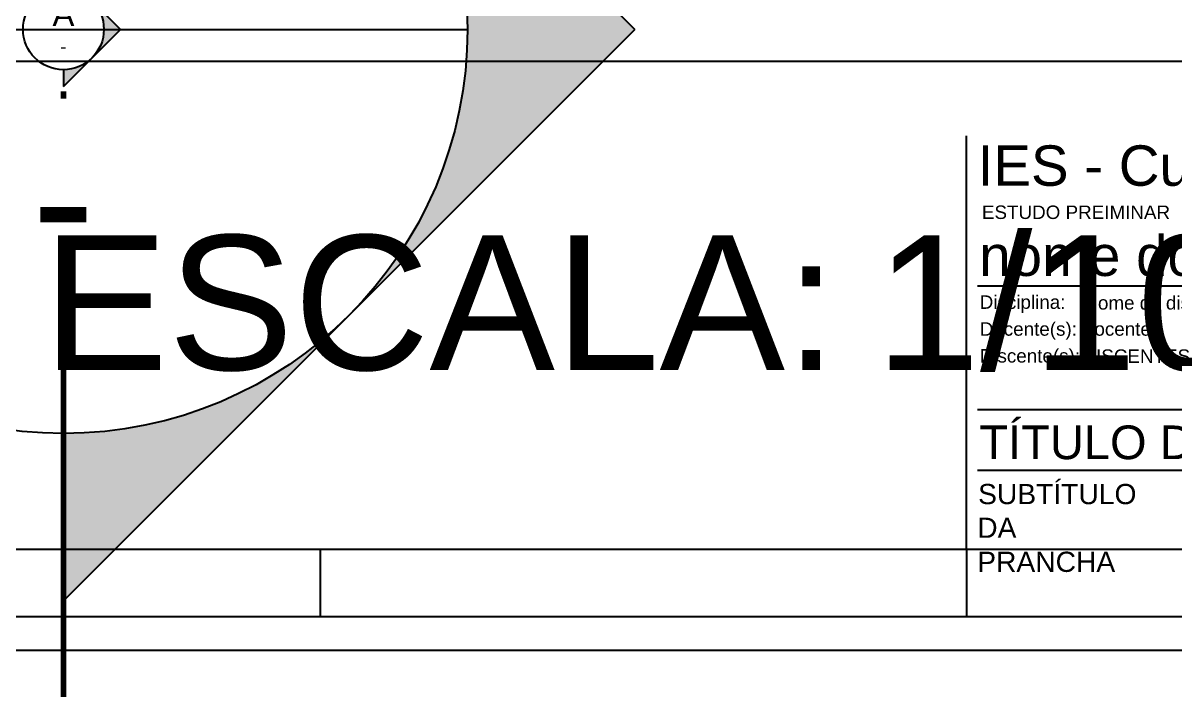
# Model space of a CAD drawing. Header units: metres. Extents: x 47619 to 48001, y 23263 to 23573.
# Drawn here: x 47669.53 to 47686.64, y 23341.46 to 23351.37 of the extents above; entities that cross this region are included whole.
import ezdxf
from ezdxf.enums import TextEntityAlignment as Align

# ---------------------------------------------------------------- set-up
doc = ezdxf.new("R2010")
doc.units = ezdxf.units.M
doc.header["$LTSCALE"] = 0.25
doc.linetypes.add('DIVIDEX2', pattern=[63.5, 25.4, -12.7, 0, -12.7, 0, -12.7])
for name, color, linetype in [('0 @ 0.1', 7, 'Continuous'), ('0 @ 1', 7, 'Continuous'), ('CARIMBO', 8, 'Continuous'), ('MRG_EXTERNA', 1, 'Continuous'), ('MRG_INTERNA', 2, 'Continuous'), ('SIMB_01', 1, 'Continuous'), ('SIMB_02', 2, 'Continuous'), ('SIMB_PREENCHIMENTO', 253, 'Continuous'), ('SIMB_TXT', 1, 'Continuous')]:
    doc.layers.add(name, color=color, linetype=linetype)
doc.layers.add('0_MRG_AUX', color=7, linetype='Continuous', true_color=0xecbcd1, plot=False)
doc.layers.add('ARQ_0', color=7, linetype='Continuous', true_color=0xff7400, plot=False)
doc.layers.add('ARQ_COTA_AZUL', color=5, linetype='Continuous', lineweight=20, true_color=0x0000ff)
doc.layers.add('SIMB_LCT', color=252, linetype='DIVIDEX2', lineweight=100)
doc.styles.add('Arial', font='arial.ttf')
doc.styles.add('SIMB', font='arial.ttf')

# ---------------------------------------------------------------- blocks, each defined once
blk = doc.blocks.new('FORMATO_A2')
at = {"layer": '0_MRG_AUX'}
blk.add_lwpolyline([(0.005, -0.005), (0.005, 0.425), (-0.599, 0.425), (-0.599, -0.005)], close=True, dxfattribs=at)
at = {"layer": 'MRG_EXTERNA'}
blk.add_lwpolyline([(0, 0), (0, 0.42), (-0.594, 0.42), (-0.594, 0)], close=True, dxfattribs=at)
at = {"layer": 'MRG_INTERNA'}
for p, q in [((-0.281, 0.01), (-0.281, 0)), ((-0.185, 0.01), (-0.185, 0)), ((-0.185, 0.01), (-0.185, 0))]:
    blk.add_line(p, q, dxfattribs=at)
blk.add_lwpolyline([(-0.569, 0.41), (-0.569, 0.01), (-0.01, 0.01), (-0.01, 0.41)], close=True, dxfattribs=at)
blk = doc.blocks.new('*U70')
at = {"layer": 'SIMB_LCT'}
blk.add_line((6, 0), (69.061, 0), dxfattribs=at)
at = {"layer": 'SIMB_TXT', "style": 'SIMB'}
for tag, height, p in [('000', 3.5, (-2.25, 0)), ('999', 2, (2.525, 0))]:
    blk.add_attdef(tag, text='', height=height, rotation=90, dxfattribs=at).set_placement(p, align=Align.MIDDLE_CENTER)
blk = doc.blocks.new('*U357')
at = {"layer": '0 @ 1', "rotation": 270}
blk.add_blockref('*U70', (0.7, 13.587), dxfattribs=at)
blk = doc.blocks.new('*U71')
at = {"layer": 'SIMB_PREENCHIMENTO', "transparency": 33554587}
h = blk.add_hatch(color=256, dxfattribs=at)
h.dxf.hatch_style = 1
h.paths.add_polyline_path([(0, 8.483), (-4.152, 4.332, -0.401827), (4.152, 4.332)])
h = blk.add_hatch(color=256, dxfattribs=at)
h.dxf.hatch_style = 1
h.paths.add_polyline_path([(-4.332, 4.152), (-8.483, 0), (-6, 0, -0.193399)])
h = blk.add_hatch(color=256, dxfattribs=at)
h.dxf.hatch_style = 1
h.paths.add_polyline_path([(4.332, 4.152, -0.193399), (6, 0), (8.483, 0)])
at = {"layer": 'SIMB_01'}
for p, q in [((-8.483, 0), (0, 8.483)), ((8.483, 0), (0, 8.483)), ((0, -6), (0, 6)), ((-6, 0), (-8.483, 0)), ((6, 0), (8.483, 0))]:
    blk.add_line(p, q, dxfattribs=at)
blk.add_circle((0, 0), 6, dxfattribs=at)
at = {"layer": 'SIMB_LCT'}
blk.add_line((-6, 0), (-54.483, 0), dxfattribs=at)
at = {"layer": 'SIMB_TXT', "style": 'SIMB'}
for tag, height, p in [('000', 3.5, (-2.25, 0)), ('999', 2, (2.525, 0))]:
    blk.add_attdef(tag, text='', height=height, rotation=90, dxfattribs=at).set_placement(p, align=Align.MIDDLE_CENTER)
blk = doc.blocks.new('*U358')
at = {"layer": '0 @ 0.1', "xscale": 0.1, "yscale": 0.1, "zscale": 0.1, "rotation": 270}
blk.add_blockref('*U71', (0.7, -4.289), dxfattribs=at).add_auto_attribs({'999': '-', '000': 'A'})
at = {"layer": '0 @ 1'}
ref = blk.add_blockref('*U71', (0.7, -4.289), dxfattribs=dict(at, rotation=270))
ref.add_attrib('999', '-', dxfattribs={"layer": 'SIMB_TXT', "height": 2, "style": 'SIMB'}).set_placement((0.7, -6.814), align=Align.MIDDLE_CENTER)
blk = doc.blocks.new('*U19')
at = {"layer": 'SIMB_02'}
blk.add_line((6, 0), (63.13, 0), dxfattribs=at)
at = {"layer": 'SIMB_TXT', "style": 'SIMB'}
blk.add_text('ESCALA:', height=2, dxfattribs=at).set_placement((8.936, -4.582))
blk.add_attdef('TITULO_DO_DESENHO', text='', height=4.5, dxfattribs=at).set_placement((10.022, 1), align=Align.BOTTOM_LEFT)
blk.add_attdef('NUM', text='', height=4.5, dxfattribs=at).set_placement((0, 0), align=Align.MIDDLE_CENTER)
blk.add_attdef('ESCALA', (21.304, -4.582), '', height=2, dxfattribs=at)
blk = doc.blocks.new('*U359')
at = {"layer": '0 @ 1'}
ref = blk.add_blockref('*U19', (-8.545, -4.763), dxfattribs=at)
ref.add_attrib('ESCALA', '1/100', (12.759, -9.345), dxfattribs={"layer": 'SIMB_TXT', "height": 2, "style": 'SIMB'})
blk = doc.blocks.new('PAV_TER')
for name in ['*U358', '*U357', '*U359']:
    blk.add_blockref(name, (0, 0))
blk = doc.blocks.new('carimbo')
at = {"layer": 'ARQ_0'}
blk.add_line((-0.175, 0), (-0.175, 0.06136), dxfattribs=at)
at = {"layer": 'CARIMBO'}
for p, q in [((-0.00329, 0.03902), (-0.17336, 0.03902)), ((-0.05193, 0.02065), (-0.17336, 0.02065)), ((-0.05193, 0.01165), (-0.17336, 0.01165))]:
    blk.add_line(p, q, dxfattribs=at)
at = {"layer": 'CARIMBO', "style": 'Arial'}
for s, p in [('Disciplina:', (-0.17305, 0.03566)), ('Docente(s):', (-0.17305, 0.03167)), ('Discente(s):', (-0.17305, 0.02768))]:
    blk.add_text(s, height=0.002, dxfattribs=at).set_placement(p)
at = {"layer": 'CARIMBO', "color": 7, "linetype": 'Continuous', "style": 'Arial', "flags": 8}
for tag, p in [('IES-CURSO', (-0.17336, 0.05393)), ('NOME', (-0.17312, 0.04055))]:
    blk.add_attdef(tag, p, '', height=0.006, dxfattribs=at)
at = {"layer": 'CARIMBO', "style": 'Arial', "flags": 8}
for tag, p in [('FASE', (-0.17271, 0.04901)), ('DISCIPLINA', (-0.15751, 0.03556)), ('DOCENTE', (-0.15757, 0.03167)), ('DISCENTE_001', (-0.15779, 0.02765)), ('DATAEMISSÃO', (-0.03335, 0.00815)), ('REVNUM', (-0.03563, 0.00379)), ('REVDATA', (-0.01488, 0.00365))]:
    blk.add_attdef(tag, p, '', height=0.002, dxfattribs=at)
blk.add_attdef('ANO_SEMESTRE', text='', height=0.002, dxfattribs=at).set_placement((-0.00261, 0.03556), align=Align.RIGHT)
at = {"layer": 'CARIMBO', "color": 7, "style": 'Arial', "flags": 8}
for tag, p in [('NUM', (-0.02629, 0.02054)), ('TOT', (-0.01095, 0.02054))]:
    blk.add_attdef(tag, text='', height=0.0045, dxfattribs=at).set_placement(p, align=Align.MIDDLE_CENTER)
for tag, p, height in [('TITULO_01', (-0.1731, 0.01335), 0.005), ('SUBTITULO_02_001', (-0.17329, 0.00666), 0.003)]:
    blk.add_attdef(tag, p, '', height=height, dxfattribs=at)
at = {"layer": 'CARIMBO', "color": 3, "style": 'Arial'}
blk.add_attdef('ESCALA', (-0.03346, 0.01285), '', height=0.002, dxfattribs=at)

msp = doc.modelspace()

# ---------------------------------------------------------------- block references
msp.add_blockref('PAV_TER', (47669.429, 23355.561))
at = {"layer": 'ARQ_COTA_AZUL', "xscale": 100, "yscale": 100, "zscale": 100}
msp.add_blockref('FORMATO_A2', (47702.041, 23342.557), dxfattribs=at)
at = {"layer": 'ARQ_COTA_AZUL'}
ref = msp.add_blockref('carimbo', (47701.041, 23343.557), dxfattribs=dict(at, xscale=100, yscale=100, zscale=100))
ref.add_attrib('FASE', 'ESTUDO PREIMINAR', (47683.769, 23348.457), dxfattribs={"layer": 'CARIMBO', "height": 0.2, "style": 'Arial'})
ref.add_attrib('NOME', 'nome do projeto', (47683.729, 23347.611), dxfattribs={"layer": 'CARIMBO', "color": 7, "linetype": 'Continuous', "height": 0.6, "style": 'Arial'})
ref.add_attrib('DISCIPLINA', 'Nome da disciplina', (47685.29, 23347.112), dxfattribs={"layer": 'CARIMBO', "height": 0.2, "style": 'Arial'})
ref.add_attrib('DOCENTE', 'docente', (47685.284, 23346.724), dxfattribs={"layer": 'CARIMBO', "height": 0.2, "style": 'Arial'})
ref.add_attrib('TITULO_01', 'TÍTULO DA PRANCHA', (47683.731, 23344.891), dxfattribs={"layer": 'CARIMBO', "color": 7, "height": 0.5, "style": 'Arial'})
ref.add_attrib('IES-CURSO', 'IES - Curso', (47683.705, 23348.95), dxfattribs={"layer": 'CARIMBO', "color": 7, "linetype": 'Continuous', "height": 0.6, "style": 'Arial'})
ref.add_attrib('DISCENTE_001', 'DISCENTES', (47685.262, 23346.321), dxfattribs={"layer": 'CARIMBO', "height": 0.2, "style": 'Arial'})
ref.add_attrib('SUBTITULO_02_001', 'SUBTÍTULO', (47683.712, 23344.223), dxfattribs={"layer": 'CARIMBO', "color": 7, "height": 0.3, "style": 'Arial'})
ref.add_attrib('SUBTITULO_02_002', 'DA', (47683.699, 23343.723), dxfattribs={"layer": 'CARIMBO', "color": 7, "height": 0.3, "style": 'Arial'})
ref.add_attrib('SUBTITULO_02_003', 'PRANCHA', (47683.699, 23343.217), dxfattribs={"layer": 'CARIMBO', "color": 7, "height": 0.3, "style": 'Arial'})

doc.saveas('drawing.dxf')
